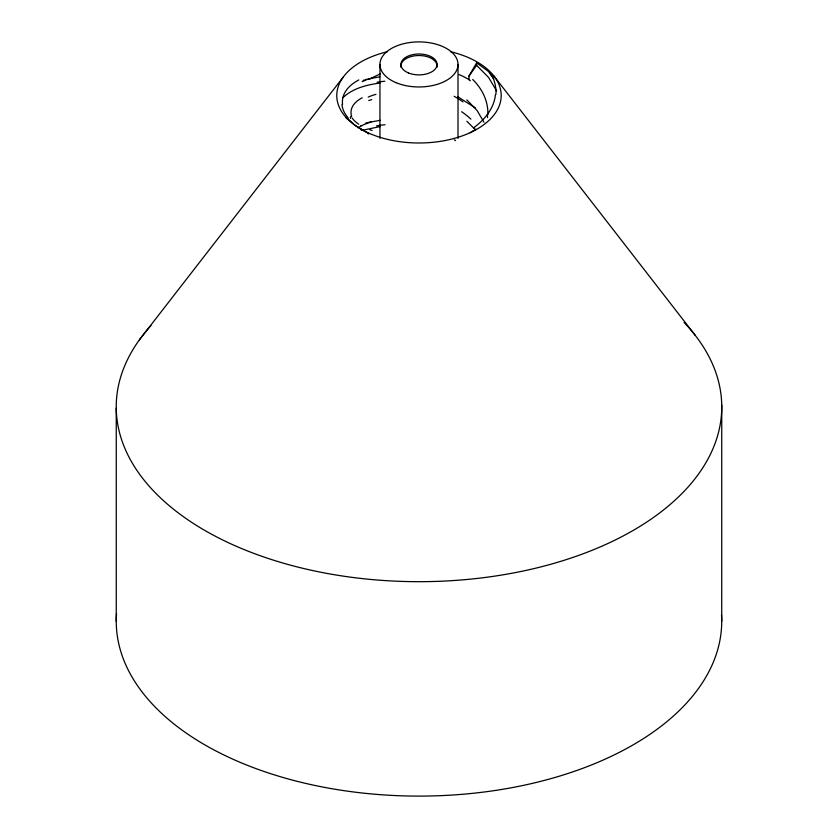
<?xml version="1.0" encoding="UTF-8"?>
<svg xmlns="http://www.w3.org/2000/svg" width="838" height="838" viewBox="0 0 838 838"><rect width="100%" height="100%" fill="white"/><g stroke="black" fill="none" stroke-linecap="round" stroke-linejoin="round"><path stroke-width="1.26" d="M116.252 621.314L116.252 408.221M721.717 621.314L721.748 405.11M487.517 117.655L487.444 114.46M350.441 116.765L350.525 118.347M470.328 80.836L469.123 79.704L468.924 76.143L476.623 62.819L488.407 71.44L493.75 78.887M468.924 76.143L476.623 65.364L476.623 62.819M139.454 339.799L343.046 77.337M343.067 97.543L343.769 96.862M344.009 96.632C353.887 88.011 367.201 84.753 379.897 83.056M475.848 129.094L472.852 131.262M358.046 127.732L363.86 124.558L371.108 121.992M362.11 81.621L365.211 80.375M368.762 100.518L371.716 99.638M368.458 79.254L371.716 78.301M362.508 130.267L380.117 126.559M363.231 80.301L364.153 80.019M370.752 78.563L370.878 78.531A68.548 39.575 0 0 1 380.337 74.006M365.546 79.62L366.981 79.233M365.735 123.092L367.17 122.715M368.144 122.474L380.117 120.337M368.437 78.877L379.897 76.834M367.589 133.462L368.552 133.692M368.835 133.671L367.631 133.263M457.841 96.799L475.46 107.955M346.984 118.001L355.113 125.333L367.107 132.708M367.589 132.98L368.552 133.535M348.231 119.467L345.78 117.697M476.623 65.364L488.575 77.431L496.609 90.871M466.85 99.89L477.063 110.49L483.997 122.275M466.85 121.238L475.617 130.037M494.001 76.101L695.236 335.336M489.727 72.728L490.974 74.865M458.009 64.432L458.009 138.354M379.949 64.432L379.949 138.354M361.346 129.377L361.346 130.33M721.508 614.862A302.738 174.786 0 0 1 417.858 796.1A302.738 174.786 0 0 1 116.545 613.573M472.695 79.474A72.749 55.015 1.2 0 1 487.884 114.471M458.952 74.54A68.548 39.575 0 0 1 469.123 79.704M376.524 125.889A72.749 30.88 11 0 1 385.051 124.736M454.343 139.883A72.738 41.23 17 0 1 455.579 140.595M365.022 80.249A69.942 35.741 8.1 0 1 368.28 79.118M342.564 104.373A74.467 37.26 7.2 0 1 358.769 79.945M348.105 117.791A79.893 37.574 1.1 0 1 342.009 104.446M472.601 131.241A69.942 44.205 -9 0 1 470.181 132.823M495.436 94.505A74.467 47.881 -8.2 0 1 473.617 127.805M491.56 74.718A79.893 53.936 -1.3 0 1 495.949 94.327M461.654 111.726A72.749 50.657 14 0 1 470.925 119.143M368.238 97.082A72.749 40.308 16.8 0 1 375.969 94.338M351.698 116.88A72.749 30.231 10.3 0 1 362.226 97.774M372.124 130.498A72.749 26.512 -0.8 0 1 369.935 129.712M361.199 125.71A72.749 26.512 -0.8 0 1 360.948 125.564M358.779 124.223A72.749 26.512 -0.8 0 1 352.243 118.168M377.079 82.25A72.749 31.006 11.2 0 1 384.862 81.223M454.175 96.276A72.749 41.397 17 0 1 462.974 101.88M450.488 51.684A82.208 47.462 0 0 1 484.175 124.443A82.208 47.462 0 0 1 353.741 124.412A82.208 47.462 0 0 1 387.533 51.673M684.091 322.462A302.759 174.796 0 0 1 422.09 581.677A302.759 174.796 0 0 1 150.945 325.615M401.077 67.438A18.09 10.444 0 0 1 418.979 55.518A18.09 10.444 0 0 1 436.881 67.438M396.081 82.679A39.03 22.532 0 0 0 457.799 66.757A39.03 22.532 0 0 0 403.057 43.859A39.03 22.532 0 0 0 396.081 82.679M408.368 72.896A18.09 10.444 0 0 0 436.975 65.511A18.09 10.444 0 0 0 411.605 54.899A18.09 10.444 0 0 0 408.368 72.896"/></g></svg>
